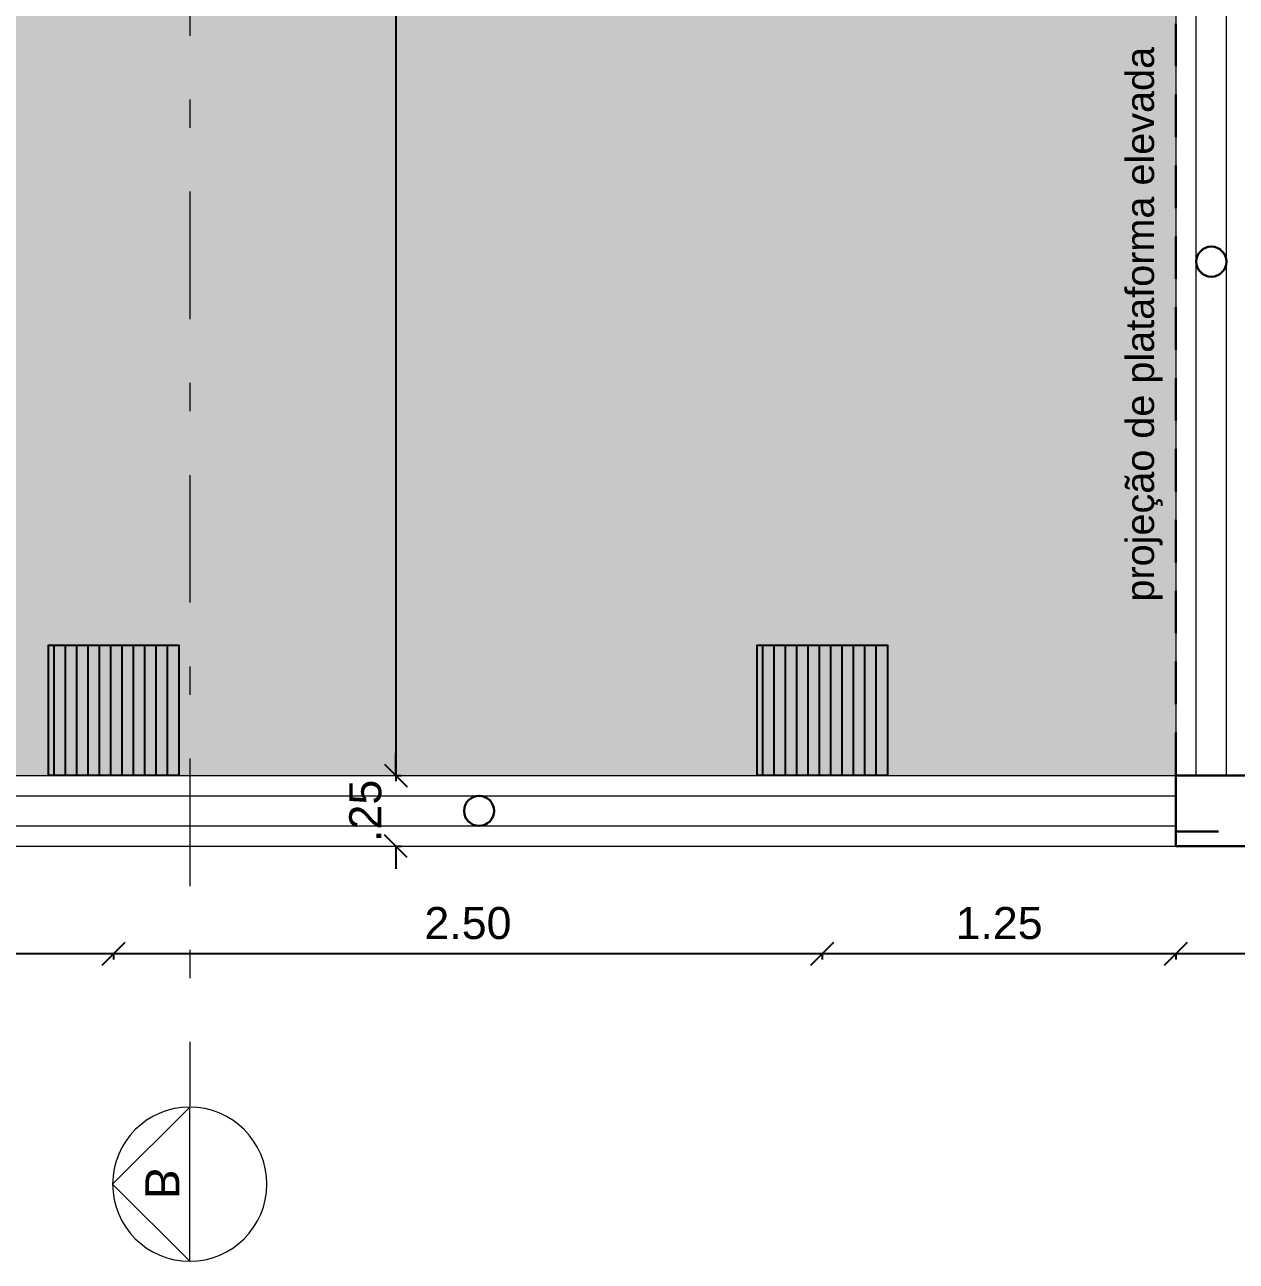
# Model space of a CAD drawing. Header units: millimetres. Extents: x 208240.8 to 208296.7, y 9278566.6 to 9278583.
# Drawn here: x 208257.987 to 208262.261, y 9278566.595 to 9278570.957 of the extents above; entities that cross this region are included whole.
import ezdxf
from ezdxf.enums import TextEntityAlignment as Align

# ---------------------------------------------------------------- set-up
doc = ezdxf.new("R2010")
doc.units = ezdxf.units.MM
doc.header["$LTSCALE"] = 0.3
doc.header["$MEASUREMENT"] = 0
for name, pattern in [('CONTINUO', [0]), ('DASHDOT', [1, 0.5, -0.25, 0, -0.25]), ('Dashed', [0.75, 0.5, -0.25])]:
    doc.linetypes.add(name, pattern=pattern)
for name, color, linetype, lineweight in [('A -CORTE', 252, 'DASHDOT', 13), ('A-COTAS', 12, 'Continuous', 9), ('A-HACHU', 9, 'Continuous', 0), ('A-PAREDE', 5, 'Continuous', 30), ('A-VISTA01', 1, 'Continuous', 20), ('A-VISTA04', 4, 'Continuous', 9)]:
    doc.layers.add(name, color=color, linetype=linetype, lineweight=lineweight)
doc.layers.add('A-TEXTO1', color=7, linetype='Continuous', lineweight=13, true_color=0x000000)
doc.layers.add('A_PROJEÇÃO', color=7, linetype='Dashed')
doc.layers.add('PH-GRELHA_INT', color=7, linetype='Continuous', true_color=0x1f2df4)
doc.styles.add('A2 Arquitetos', font='arial.ttf')
doc.styles.add('R120_1-100', font='arial.ttf', dxfattribs={"height": 0.3})
doc.styles.add('R60_1-75', font='arial.ttf')
doc.dimstyles.new('1-75', dxfattribs={"dimtxt": 0.113, "dimasz": 0.08, "dimexe": 0.02, "dimexo": 0.1, "dimgap": 0.05, "dimtad": 1, "dimzin": 4, "dimdsep": 46, "dimtxsty": 'R60_1-75', "dimblk1": 'OBLIQUE', "dimblk2": 'OBLIQUE', "dimsah": 1, "dimcen": 0.09, "dimdle": 0.02, "dimclrd": 7, "dimclre": 7, "dimclrt": 12, "dimadec": 0, "dimazin": 0, "dimtfac": 1, "dimtix": 1, "dimtofl": 0, "dimtmove": 2, "dimatfit": 0, "dimldrblk": 'OBLIQUE', "dimfxl": 0.1, "dimfxlon": 1, "dimtolj": 1, "dimtzin": 0, "dimarcsym": 0})

# ---------------------------------------------------------------- blocks, each defined once
blk = doc.blocks.new('grelha')
at = {"layer": 'PH-GRELHA_INT'}
blk.add_lwpolyline([(208411.8468901397, 9278578.931014117), (208411.8468901397, 9278579.391014118), (208411.3868901397, 9278579.391014118), (208411.3868901397, 9278578.931014117)], close=True, dxfattribs=at)
for points in [[(208411.42689014, 9278578.931014117), (208411.42689014, 9278579.391014118)], [(208411.4668901399, 9278578.931014117), (208411.4668901399, 9278579.391014118)], [(208411.5068901399, 9278578.931014117), (208411.5068901399, 9278579.391014118)], [(208411.5468901399, 9278578.931014117), (208411.5468901399, 9278579.391014118)], [(208411.5868901399, 9278578.931014117), (208411.5868901399, 9278579.391014118)], [(208411.6268901399, 9278578.931014117), (208411.6268901399, 9278579.391014118)], [(208411.6668901398, 9278578.931014117), (208411.6668901398, 9278579.391014118)], [(208411.7068901398, 9278578.931014117), (208411.7068901398, 9278579.391014118)], [(208411.7468901398, 9278578.931014117), (208411.7468901398, 9278579.391014118)], [(208411.7868901398, 9278578.931014117), (208411.7868901398, 9278579.391014118)], [(208411.8268901398, 9278578.931014117), (208411.8268901398, 9278579.391014118)]]:
    blk.add_lwpolyline(points, dxfattribs=at)
blk = doc.blocks.new('Curbov')
at = {"layer": 'A-HACHU', "true_color": 0xc7c8ca}
h = blk.add_hatch(dxfattribs=at)
h.set_pattern_fill('AR-B88', color=9, scale=0.02)
h.set_pattern_definition([(0, (-3.870809450745583e-09, -40.31630070693791), (0, 0.16), []), (90, (-3.870809450745583e-09, -40.31630070693791), (-0.07999999999999999, 0.16), [0.16, -0.16])])
h.paths.add_polyline_path([(208193.0803317396, 9278575.809068333), (208197.8303317433, 9278575.80906833), (208197.8303317433, 9278576.05906833), (208197.3803317443, 9278576.05906833), (208197.3803317461, 9278578.15906833), (208197.8303317433, 9278578.15906833), (208197.8303317433, 9278578.409068327), (208197.8303317433, 9278579.059068322), (208192.4303317439, 9278579.05906832), (208192.4303317411, 9278581.409068331), (208199.930331743, 9278581.40906833), (208199.930331745, 9278578.409068331), (208199.9303317486, 9278578.159068333), (208200.1803317486, 9278578.159068333), (208200.6803317539, 9278578.15906833), (208200.9303317538, 9278578.159068327), (208213.5523912565, 9278578.159068326), (208213.5523912565, 9278577.359068327), (208211.2603895653, 9278576.059068328), (208208.6803317433, 9278576.059068328), (208208.4303317414, 9278576.059068328), (208208.4303317414, 9278568.309068328), (208201.5803317433, 9278568.30906833), (208201.5803317455, 9278575.80906833), (208206.3303317431, 9278575.809068328), (208206.3303317431, 9278576.059068328), (208200.930331747, 9278576.059068326), (208200.6803317473, 9278576.05906833), (208200.1803317475, 9278576.059068326), (208199.9303317475, 9278576.059068326), (208199.9303317475, 9278575.809068328), (208199.9303317422, 9278572.184068328), (208199.9303317702, 9278571.93406833), (208199.9303317412, 9278568.30906833), (208193.0803317374, 9278568.30906833)])
h.paths.add_polyline_path([(208192.4303317469, 9278578.159068327), (208197.3803317461, 9278578.15906833), (208197.3803317443, 9278576.05906833), (208192.4303317451, 9278576.059068328)], flags=17)
at = {"layer": 'A-PAREDE'}
blk.add_lwpolyline([(208200.1803317413, 9278568.30906833), (208199.9303317413, 9278568.30906833), (208199.9303317413, 9278568.059068331), (208200.1803317413, 9278568.059068331)], close=True, dxfattribs=at)
for centre in [(208200.0553317389, 9278570.121567093), (208197.4719984055, 9278568.184068179)]:
    blk.add_circle(centre, 0.053, dxfattribs=at)
at = {"layer": 'A-VISTA01'}
for p, q in [((208199.9303317422, 9278571.93406833), (208199.9303317412, 9278568.30906833)), ((208192.4350453175, 9278568.30906833), (208199.9303317412, 9278568.30906833)), ((208192.180331743, 9278568.05906833), (208199.9303317412, 9278568.05906833))]:
    blk.add_line(p, q, dxfattribs=at)
at = {"layer": 'A-VISTA04'}
for p, q in [((208200.0023317389, 9278568.30906833), (208200.0023317389, 9278571.93406833)), ((208200.1083317389, 9278568.30906833), (208200.1083317389, 9278571.93406833)), ((208192.3053317451, 9278568.237068333), (208199.9303317413, 9278568.237068333)), ((208192.3053317451, 9278568.131068334), (208199.9303317413, 9278568.131068334))]:
    blk.add_line(p, q, dxfattribs=at)
at = {"layer": 'A_PROJEÇÃO', "color": 1, "lineweight": 30}
blk.add_lwpolyline([(208199.9303317412, 9278568.110794775), (208200.9303317538, 9278568.110794775), (208200.9303317538, 9278581.710794775), (208199.9303317412, 9278581.710794775)], close=True, dxfattribs=at)
at = {"layer": 'A-COTAS', "color": 1, "lineweight": 30, "xscale": -1}
for p in [(416607.799578669, -10.62194578722119), (416610.299578669, -10.62194578722119)]:
    blk.add_blockref('grelha', p, dxfattribs=at)
at = {"layer": 'A-TEXTO1', "ltscale": 0.0005, "insert": (208199.8840394698, 9278568.922406929), "char_height": 0.1, "attachment_point": 7, "rotation": 90.00000000000003, "style": 'A2 Arquitetos'}
blk.add_mtext_dynamic_manual_height_columns('\\pxql;projeção de plataforma elevada', width=2.094198884577752, gutter_width=30.31471099704504, heights=[0], dxfattribs=at)
blk = doc.blocks.new('c10')
at = {"layer": 'A -CORTE', "linetype": 'CONTINUO'}
blk.add_line((208285.5121756713, 9278566.595068328), (208285.5121756713, 9278567.13906833), dxfattribs=at)
at = {"layer": 'A -CORTE', "ltscale": 3}
blk.add_lwpolyline([(208285.5121756713, 9278573.368678726), (208285.5121756713, 9278567.13906833)], dxfattribs=at)
at = {"layer": 'A -CORTE', "linetype": 'CONTINUO'}
blk.add_lwpolyline([(208285.5121756713, 9278566.595068328), (208285.7841756713, 9278566.86706833), (208285.5121756713, 9278567.13906833)], dxfattribs=at)
blk.add_circle((208285.5121756713, 9278566.86706833), 0.2719999999999999, dxfattribs=at)
at = {"layer": 'A -CORTE', "linetype": 'CONTINUO', "style": 'R120_1-100'}
blk.add_text('B', height=0.1199999999999999, rotation=90, dxfattribs=at).set_placement((208285.668759624, 9278566.869594306), align=Align.CENTER)
blk = doc.blocks.new('_Oblique')
at = {"color": 0, "linetype": 'ByBlock', "lineweight": -2}
blk.add_line((-0.5, -0.5), (0.5, 0.5), dxfattribs=at)
blk = doc.blocks.new('*D223')
at = {"layer": 'A-COTAS', "color": 7, "lineweight": -2, "transparency": 16777216}
for p, q in [((208263.0679811991, 9278567.67983712), (208262.0279811972, 9278567.67983712)), ((208262.0479811972, 9278567.680537121), (208262.0479811972, 9278567.659837121)), ((208263.0479811991, 9278567.680537121), (208263.0479811991, 9278567.659837121))]:
    blk.add_line(p, q, dxfattribs=at)
at = {"layer": 'DEFPOINTS', "color": 0, "transparency": 16777216}
for p in [(208262.0479811972, 9278568.059068343), (208263.0479811991, 9278568.059068345), (208262.0479811972, 9278567.67983712)]:
    blk.add_point(p, dxfattribs=at)
at = {"layer": 'A-COTAS', "color": 7, "lineweight": -2, "transparency": 16777216, "xscale": 0.08, "yscale": 0.08, "zscale": 0.08, "rotation": 180}
blk.add_blockref('_Oblique', (208262.0479811972, 9278567.67983712), dxfattribs=at)
at = {"layer": 'A-COTAS', "color": 7, "lineweight": -2, "transparency": 16777216, "xscale": 0.08, "yscale": 0.08, "zscale": 0.08}
blk.add_blockref('_Oblique', (208263.0479811991, 9278567.67983712), dxfattribs=at)
at = {"layer": 'A-COTAS', "color": 12, "transparency": 16777216, "insert": (208262.5479811982, 9278567.787531868), "char_height": 0.113, "attachment_point": 5, "style": 'R60_1-75'}
blk.add_mtext('\\A1;1.00', dxfattribs=at)
blk = doc.blocks.new('*D209')
at = {"layer": 'A-COTAS', "color": 7, "lineweight": -2, "transparency": 16777216}
for p, q in [((208262.0679811972, 9278567.67983712), (208260.7803379775, 9278567.67983712)), ((208260.8003379775, 9278567.680537121), (208260.8003379775, 9278567.659837121)), ((208262.0479811972, 9278567.680537121), (208262.0479811972, 9278567.659837121))]:
    blk.add_line(p, q, dxfattribs=at)
at = {"layer": 'DEFPOINTS', "color": 0, "transparency": 16777216}
for p in [(208260.8003379775, 9278568.05906835), (208262.0479811972, 9278568.059068343), (208260.8003379775, 9278567.67983712)]:
    blk.add_point(p, dxfattribs=at)
at = {"layer": 'A-COTAS', "color": 7, "lineweight": -2, "transparency": 16777216, "xscale": 0.08, "yscale": 0.08, "zscale": 0.08, "rotation": 180}
blk.add_blockref('_Oblique', (208260.8003379775, 9278567.67983712), dxfattribs=at)
at = {"layer": 'A-COTAS', "color": 7, "lineweight": -2, "transparency": 16777216, "xscale": 0.08, "yscale": 0.08, "zscale": 0.08}
blk.add_blockref('_Oblique', (208262.0479811972, 9278567.67983712), dxfattribs=at)
at = {"layer": 'A-COTAS', "color": 12, "transparency": 16777216, "insert": (208261.4241595874, 9278567.787531868), "char_height": 0.113, "attachment_point": 5, "style": 'R60_1-75'}
blk.add_mtext('\\A1;1.25', dxfattribs=at)
blk = doc.blocks.new('*D218')
at = {"layer": 'A-COTAS', "color": 7, "lineweight": -2, "transparency": 16777216}
for p, q in [((208259.2963311232, 9278575.829068346), (208259.2963311232, 9278568.289068347)), ((208259.2963311232, 9278575.809068346), (208259.3163311232, 9278575.809068346)), ((208259.2963311232, 9278568.309068346), (208259.3163311232, 9278568.309068346))]:
    blk.add_line(p, q, dxfattribs=at)
at = {"layer": 'DEFPOINTS', "color": 0, "transparency": 16777216}
for p in [(208259.296331121, 9278575.809068346), (208259.2963311227, 9278568.309068346), (208259.2963311232, 9278568.309068346)]:
    blk.add_point(p, dxfattribs=at)
at = {"layer": 'A-COTAS', "color": 7, "lineweight": -2, "transparency": 16777216, "xscale": 0.08, "yscale": 0.08, "zscale": 0.08}
for p, rotation in [((208259.2963311232, 9278575.809068346), 90), ((208259.2963311232, 9278568.309068346), 270)]:
    blk.add_blockref('_Oblique', p, dxfattribs=dict(at, rotation=rotation))
at = {"layer": 'A-COTAS', "color": 12, "transparency": 16777216, "insert": (208259.1886363782, 9278572.059068345), "char_height": 0.113, "attachment_point": 5, "rotation": 90, "style": 'R60_1-75'}
blk.add_mtext('\\A1;7.50', dxfattribs=at)
blk = doc.blocks.new('*D219')
at = {"layer": 'A-COTAS', "color": 7, "lineweight": -2, "transparency": 16777216}
for p, q in [((208259.2963311232, 9278568.309068346), (208259.2963311232, 9278568.389068346)), ((208259.2963311232, 9278568.309068346), (208259.3163311232, 9278568.309068346)), ((208259.2963311232, 9278568.059068346), (208259.3163311232, 9278568.059068346)), ((208259.2963311232, 9278568.059068346), (208259.2963311232, 9278567.979068346))]:
    blk.add_line(p, q, dxfattribs=at)
at = {"layer": 'DEFPOINTS', "color": 0, "transparency": 16777216}
for p in [(208259.2963311227, 9278568.309068346), (208259.2963311227, 9278568.059068346), (208259.2963311232, 9278568.059068346)]:
    blk.add_point(p, dxfattribs=at)
at = {"layer": 'A-COTAS', "color": 7, "lineweight": -2, "transparency": 16777216, "xscale": 0.08, "yscale": 0.08, "zscale": 0.08}
for p, rotation in [((208259.2963311232, 9278568.309068346), 270), ((208259.2963311232, 9278568.059068346), 90)]:
    blk.add_blockref('_Oblique', p, dxfattribs=dict(at, rotation=rotation))
at = {"layer": 'A-COTAS', "color": 12, "transparency": 16777216, "insert": (208259.1886363782, 9278568.184068345), "char_height": 0.113, "attachment_point": 5, "rotation": 90, "style": 'R60_1-75'}
blk.add_mtext('\\A1;.25', dxfattribs=at)
blk = doc.blocks.new('*D278')
at = {"layer": 'A-COTAS', "color": 7, "lineweight": -2, "transparency": 16777216}
for p, q in [((208258.3203379812, 9278567.67983712), (208255.7803379851, 9278567.67983712)), ((208255.800337985, 9278567.680537121), (208255.800337985, 9278567.659837121)), ((208258.3003379813, 9278567.680537121), (208258.3003379813, 9278567.659837121))]:
    blk.add_line(p, q, dxfattribs=at)
at = {"layer": 'DEFPOINTS', "color": 0, "transparency": 16777216}
for p in [(208255.800337985, 9278568.309068343), (208258.3003379813, 9278568.05906835), (208255.800337985, 9278567.67983712)]:
    blk.add_point(p, dxfattribs=at)
at = {"layer": 'A-COTAS', "color": 7, "lineweight": -2, "transparency": 16777216, "xscale": 0.08, "yscale": 0.08, "zscale": 0.08, "rotation": 180}
blk.add_blockref('_Oblique', (208255.800337985, 9278567.67983712), dxfattribs=at)
at = {"layer": 'A-COTAS', "color": 7, "lineweight": -2, "transparency": 16777216, "xscale": 0.08, "yscale": 0.08, "zscale": 0.08}
blk.add_blockref('_Oblique', (208258.3003379813, 9278567.67983712), dxfattribs=at)
at = {"layer": 'A-COTAS', "color": 12, "transparency": 16777216, "insert": (208257.0503379831, 9278567.787531868), "char_height": 0.113, "attachment_point": 5, "style": 'R60_1-75'}
blk.add_mtext('\\A1;2.50', dxfattribs=at)
blk = doc.blocks.new('*D279')
at = {"layer": 'A-COTAS', "color": 7, "lineweight": -2, "transparency": 16777216}
for p, q in [((208260.8203379775, 9278567.67983712), (208258.2803379813, 9278567.67983712)), ((208258.3003379813, 9278567.680537121), (208258.3003379813, 9278567.659837121)), ((208260.8003379775, 9278567.680537121), (208260.8003379775, 9278567.659837121))]:
    blk.add_line(p, q, dxfattribs=at)
at = {"layer": 'DEFPOINTS', "color": 0, "transparency": 16777216}
for p in [(208258.3003379813, 9278568.309068343), (208260.8003379775, 9278568.05906835), (208258.3003379813, 9278567.67983712)]:
    blk.add_point(p, dxfattribs=at)
at = {"layer": 'A-COTAS', "color": 7, "lineweight": -2, "transparency": 16777216, "xscale": 0.08, "yscale": 0.08, "zscale": 0.08, "rotation": 180}
blk.add_blockref('_Oblique', (208258.3003379813, 9278567.67983712), dxfattribs=at)
at = {"layer": 'A-COTAS', "color": 7, "lineweight": -2, "transparency": 16777216, "xscale": 0.08, "yscale": 0.08, "zscale": 0.08}
blk.add_blockref('_Oblique', (208260.8003379775, 9278567.67983712), dxfattribs=at)
at = {"layer": 'A-COTAS', "color": 12, "transparency": 16777216, "insert": (208259.5503379794, 9278567.787531868), "char_height": 0.113, "attachment_point": 5, "style": 'R60_1-75'}
blk.add_mtext('\\A1;2.50', dxfattribs=at)
blk = doc.blocks.new('ARQ BOVINO TGOV')
at = {"xscale": -1}
blk.add_blockref('c10', (208280.30293151, -9278575.389611652), dxfattribs=at)
at = {"color": 6}
blk.add_blockref('Curbov', (-208201.6603317494, -9278575.389611652), dxfattribs=at)
at = {"layer": 'A-COTAS', "color": 6}
for base, p1, p2, angle, picture, middle in [((-4.481650078116218, -7.080543318763375), (-4.481650080444524, 0.4194566775113344), (-4.48165007881471, -7.080543322488666), 269.9999999816572, '*D218', (-4.589344823150896, -3.33054332062602)), ((-4.481650078116218, -7.330543318763375), (-4.48165007881471, -7.080543322488666), (-4.481650078785606, -7.330543322488666), 269.9999999816572, '*D219', (-4.589344823150896, -7.20554332062602)), ((-7.977643216319848, -7.709774544462562), (-5.477643220103346, -7.330543315038085), (-7.977643216319848, -7.080543322488666), 180, '*D278', (-6.727643218211597, -7.602079797536135)), ((-5.477643220074242, -7.709774544462562), (-2.97764322385774, -7.330543315038085), (-5.477643220074242, -7.080543322488666), 180, '*D279', (-4.227643221965991, -7.602079797536135)), ((-2.97764322385774, -7.709774544462562), (-1.730000004143221, -7.330543322488666), (-2.97764322385774, -7.330543315038085), 180, '*D209', (-2.353821614000481, -7.602079797536135))]:
    dim = blk.add_linear_dim(base=base, p1=p1, p2=p2, angle=angle, dimstyle='1-75', override={"dimfxl": 0.0007, "dimarcsym": 1}, dxfattribs=at)
    dim.commit()
    dim.dimension.update_dxf_attribs({"geometry": picture, "text_midpoint": middle, "insert": (-208263.7779812014, -9278575.389611665)})
at = {"layer": 'A-COTAS'}
dim = blk.add_linear_dim(base=(-1.730000004143221, -7.709774544462562), p1=(-0.7300000022223685, -7.33054332062602), p2=(-1.730000004143221, -7.330543322488666), angle=180, dimstyle='1-75', override={"dimfxl": 0.0007, "dimarcsym": 1}, dxfattribs=at)
dim.commit()
dim.dimension.update_dxf_attribs({"geometry": '*D223', "text_midpoint": (-1.230000003182795, -7.602079797536135), "insert": (-208263.7779812014, -9278575.389611665)})

msp = doc.modelspace()

# ---------------------------------------------------------------- block references
msp.add_blockref('ARQ BOVINO TGOV', (208263.7779812014, 9278575.389611665))

doc.saveas('drawing.dxf')
